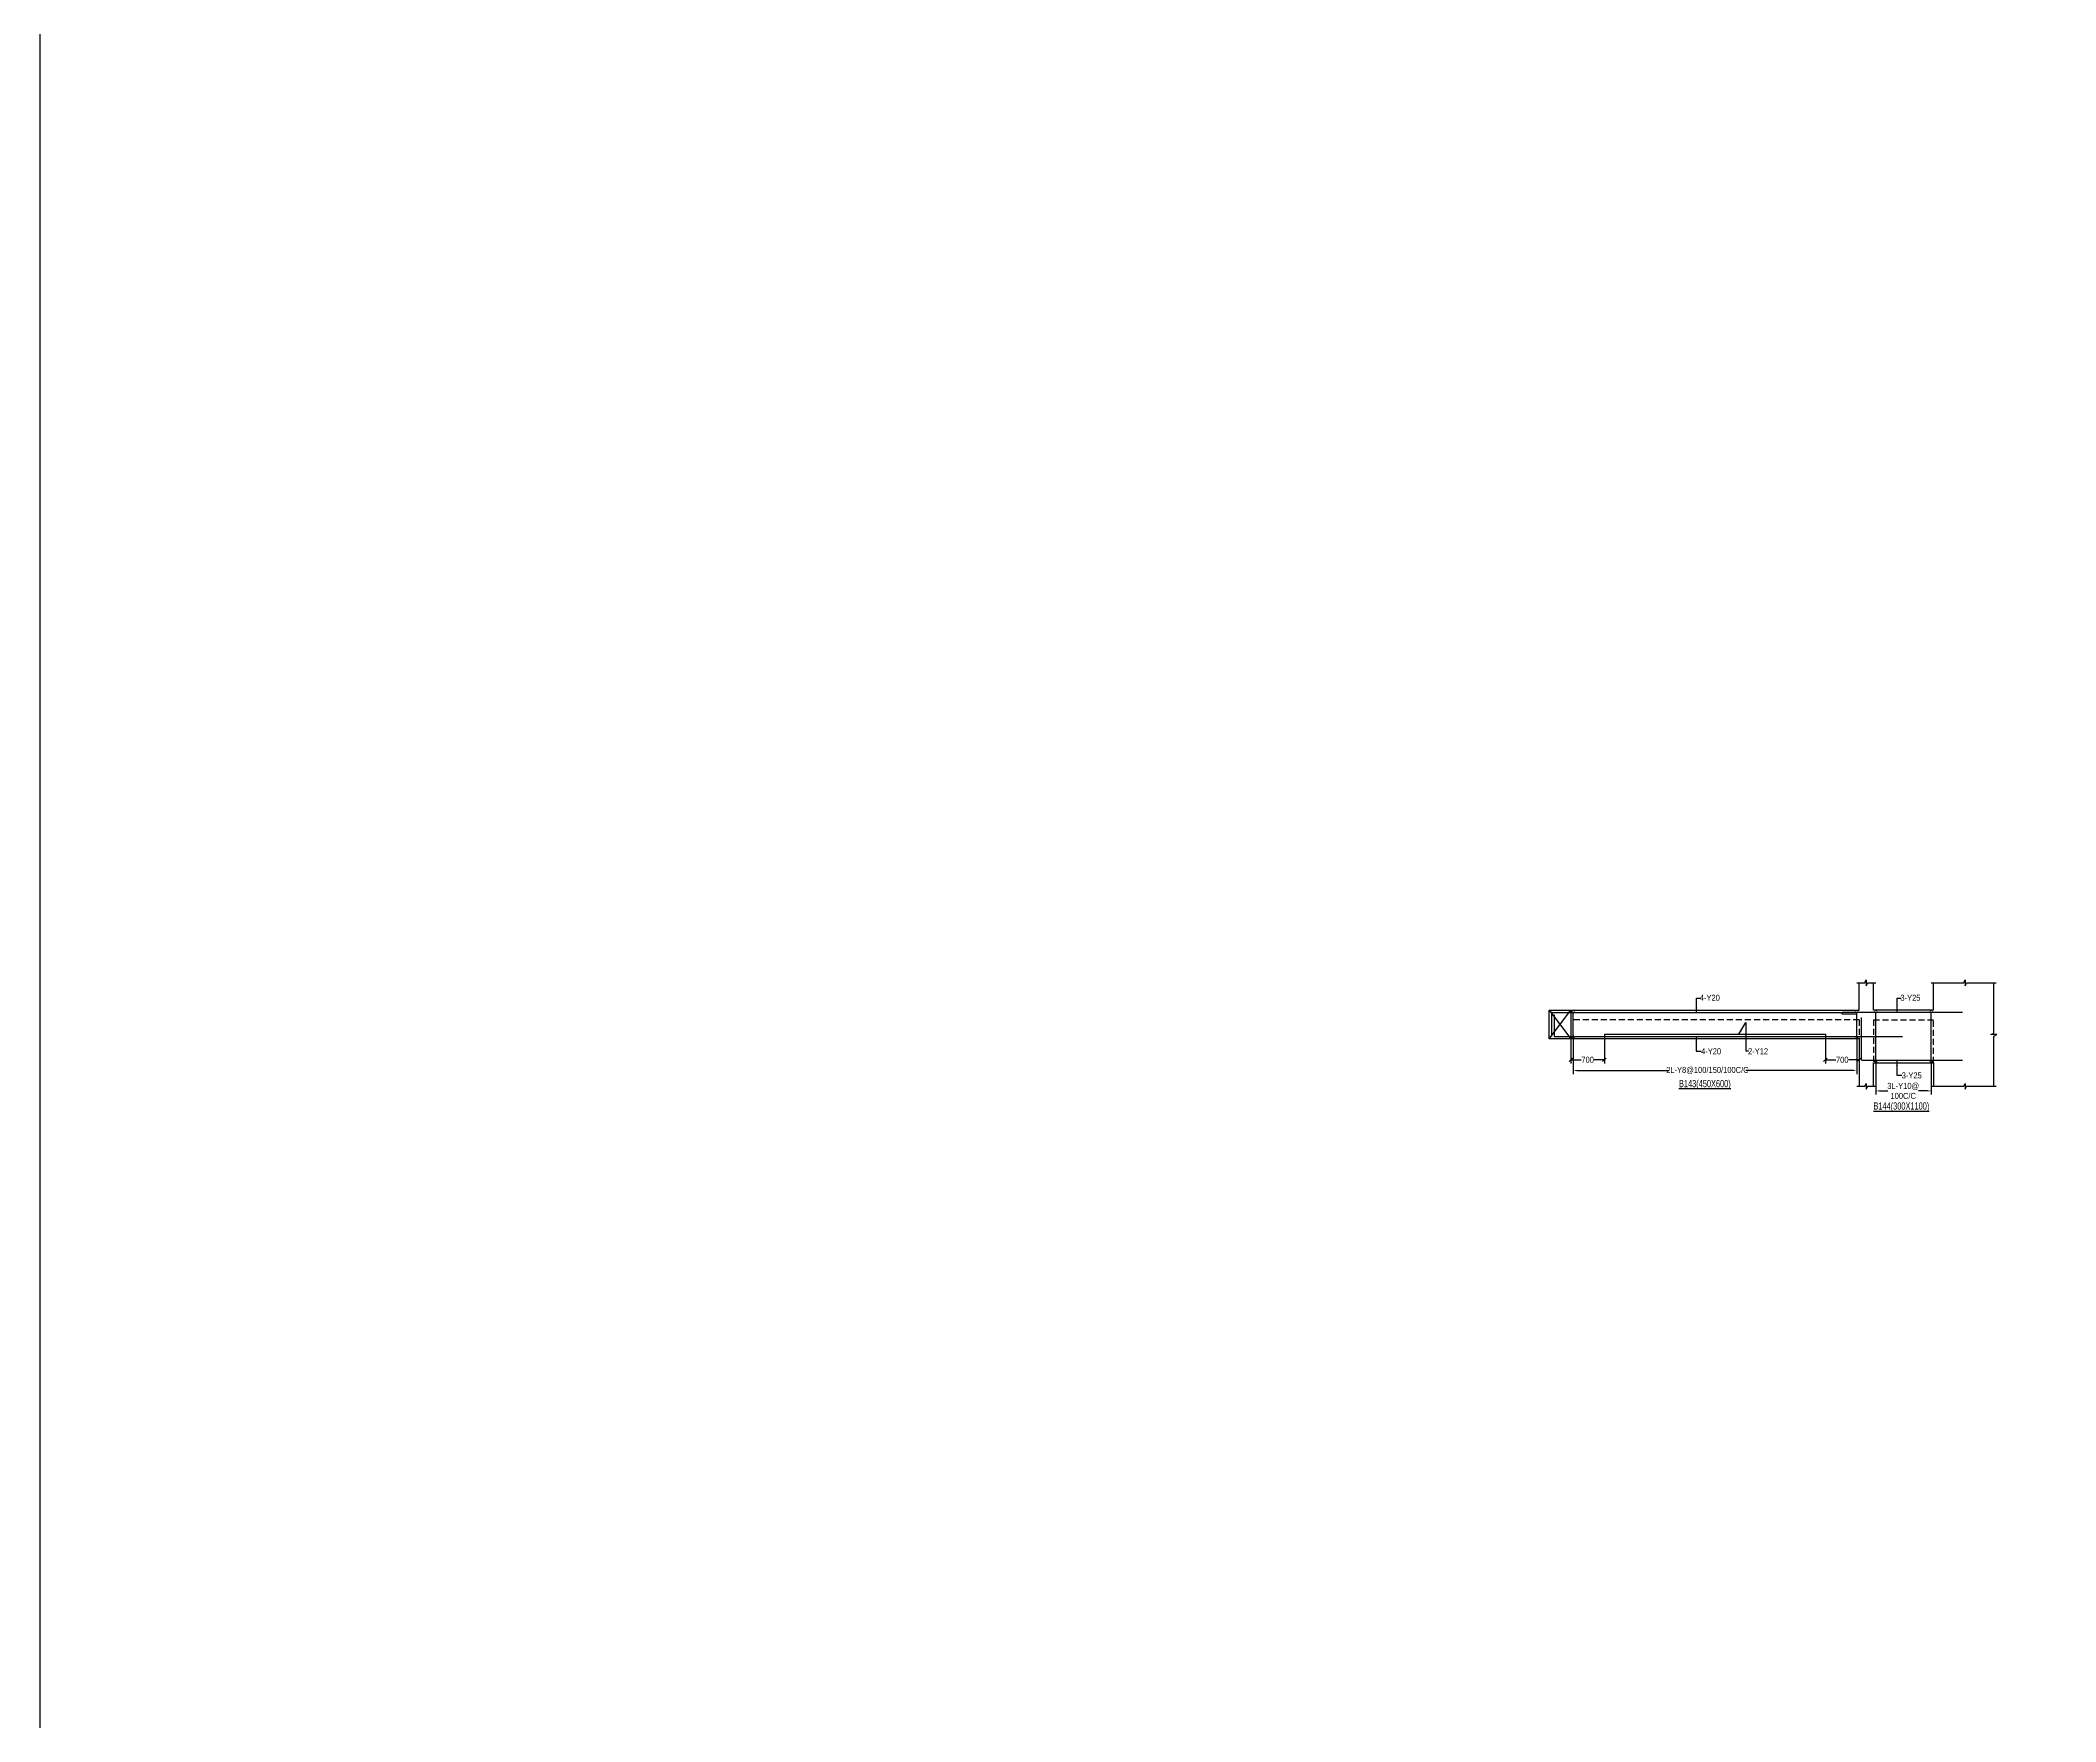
# Model space of a CAD drawing. Header units: millimetres. Extents: x 31347440 to 31744305, y -21457036 to -21063618.
# Drawn here: x 31597179 to 31639129, y -21192682 to -21157699 of the extents above; entities that cross this region are included whole.
import ezdxf

# ---------------------------------------------------------------- set-up
doc = ezdxf.new("R2010")
doc.units = ezdxf.units.MM
doc.header["$LTSCALE"] = 1000
doc.header["$MEASUREMENT"] = 0
doc.header["$PDMODE"] = 3
for name, pattern in [('CONTINOUS', [0]), ('CONTINU', [0]), ('HIDDEN', [0.375, 0.25, -0.125])]:
    doc.linetypes.add(name, pattern=pattern)
for name, color, linetype in [('-S-ARROW', 253, 'Continuous'), ('-S-MISC', 8, 'Continuous'), ('-S-STIRRUPS DIM', 6, 'Continuous'), ('-S-STIRUP', 11, 'Continuous'), ('-STR-BEAM', 7, 'CONTINU'), ('-STR-COLUMN', 5, 'HIDDEN'), ('-STR-REINF', 3, 'Continuous'), ('-STR-RF-DIM', 8, 'CONTINOUS'), ('-STR-TEXT', 6, 'Continuous'), ('SEC TEXT', 9, 'Continuous'), ('SLAB LINE', 254, 'HIDDEN')]:
    doc.layers.add(name, color=color, linetype=linetype)
doc.styles.add('BEAM-LS', font='romans.shx', dxfattribs={"width": 0.8})
doc.styles.add('SOBHA', font='swisscl.ttf')
doc.styles.add('sobha.sed', font='swisscl.ttf')
doc.dimstyles.new('S-50', dxfattribs={"dimscale": 50, "dimtxt": 2.5, "dimasz": 2, "dimexe": 0.5, "dimexo": 0.25, "dimgap": 0.25, "dimtad": 0, "dimdec": 0, "dimrnd": 0.0005, "dimzin": 0, "dimdsep": 46, "dimtxsty": 'sobha.sed', "dimblk": 'OBLIQUE', "dimcen": 0.09, "dimclrd": 8, "dimclre": 8, "dimclrt": 6, "dimadec": 0, "dimazin": 0, "dimtfac": 1, "dimtdec": 0, "dimtofl": 0, "dimtmove": 2, "dimatfit": 3, "dimfxl": 0.18, "dimtolj": 1, "dimtzin": 0, "dimlwd": -1, "dimlwe": -1, "dimarcsym": 0})
doc.dimstyles.new('S-DIM50', dxfattribs={"dimscale": 50, "dimtxt": 2.5, "dimasz": 1.5, "dimexe": 1.5, "dimexo": 1, "dimgap": 0.5, "dimtad": 0, "dimdec": 0, "dimzin": 0, "dimdsep": 46, "dimtxsty": 'SOBHA', "dimcen": 0.09, "dimclrd": 256, "dimclre": 256, "dimclrt": 6, "dimadec": 5, "dimazin": 0, "dimtfac": 1, "dimtdec": 0, "dimtofl": 0, "dimtmove": 0, "dimatfit": 3, "dimfxl": 0.18, "dimtolj": 1, "dimtzin": 0, "dimlwd": -1, "dimlwe": -1, "dimarcsym": 0})
doc.dimstyles.new('STIRUP', dxfattribs={"dimscale": 50, "dimtxt": 2.5, "dimasz": 2.2, "dimexe": 0, "dimexo": 0, "dimgap": 0.5, "dimtad": 0, "dimdec": 0, "dimzin": 0, "dimdsep": 46, "dimtxsty": 'BEAM-LS', "dimblk": 'DOTSMALL', "dimcen": 0.09, "dimclrd": 256, "dimclre": 256, "dimclrt": 256, "dimadec": 5, "dimazin": 0, "dimtfac": 1, "dimtdec": 0, "dimtofl": 0, "dimtmove": 0, "dimatfit": 3, "dimldrblk": 'DOTSMALL', "dimfxl": 0, "dimfxlon": 1, "dimtolj": 1, "dimtzin": 0, "dimlwd": -1, "dimlwe": -1, "dimarcsym": 0})

# ---------------------------------------------------------------- blocks, each defined once
blk = doc.blocks.new('_OBLIQUE')
at = {"color": 0, "linetype": 'ByBlock'}
blk.add_line((-0.5, -0.5), (0.5, 0.5), dxfattribs=at)
blk = doc.blocks.new('*D531')
at = {"layer": '-S-STIRRUPS DIM', "color": 251, "transparency": 16777216}
for p, q in [((31629736, -21178375), (31629736, -21178986)), ((31629036, -21178477), (31629036, -21178986))]:
    blk.add_line(p, q, dxfattribs=at)
at = {"layer": '-S-STIRRUPS DIM', "color": 8, "transparency": 16777216}
for p, q in [((31629036, -21178911), (31629253, -21178911)), ((31629736, -21178911), (31629520, -21178911))]:
    blk.add_line(p, q, dxfattribs=at)
at = {"layer": 'Defpoints', "color": 0, "transparency": 16777216}
for p in [(31629736, -21178375, 0), (31629036, -21178477, 0), (31629036, -21178911)]:
    blk.add_point(p, dxfattribs=at)
at = {"layer": '-S-STIRRUPS DIM', "color": 8, "transparency": 16777216, "xscale": 75, "yscale": 75, "zscale": 75, "rotation": 180}
blk.add_blockref('_OBLIQUE', (31629036, -21178911), dxfattribs=at)
at = {"layer": '-S-STIRRUPS DIM', "color": 8, "transparency": 16777216, "xscale": 75, "yscale": 75, "zscale": 75}
blk.add_blockref('_OBLIQUE', (31629736, -21178911), dxfattribs=at)
at = {"layer": '-S-STIRRUPS DIM', "color": 6, "transparency": 16777216, "insert": (31629386, -21178911), "char_height": 125, "attachment_point": 5, "style": 'sobha.sed'}
blk.add_mtext('\\A1;700', dxfattribs=at)
blk = doc.blocks.new('*D532')
at = {"layer": '-S-STIRRUPS DIM', "color": 251, "transparency": 16777216}
for p, q in [((31634336, -21178375), (31634336, -21178986)), ((31635036, -21178477), (31635036, -21178986))]:
    blk.add_line(p, q, dxfattribs=at)
at = {"layer": '-S-STIRRUPS DIM', "color": 8, "transparency": 16777216}
for p, q in [((31634336, -21178911), (31634553, -21178911)), ((31635036, -21178911), (31634820, -21178911))]:
    blk.add_line(p, q, dxfattribs=at)
at = {"layer": 'Defpoints', "color": 0, "transparency": 16777216}
for p in [(31634336, -21178375, 0), (31635036, -21178477, 0), (31635036, -21178911)]:
    blk.add_point(p, dxfattribs=at)
at = {"layer": '-S-STIRRUPS DIM', "color": 8, "transparency": 16777216, "xscale": 75, "yscale": 75, "zscale": 75, "rotation": 180}
blk.add_blockref('_OBLIQUE', (31634336, -21178911), dxfattribs=at)
at = {"layer": '-S-STIRRUPS DIM', "color": 8, "transparency": 16777216, "xscale": 75, "yscale": 75, "zscale": 75}
blk.add_blockref('_OBLIQUE', (31635036, -21178911), dxfattribs=at)
at = {"layer": '-S-STIRRUPS DIM', "color": 6, "transparency": 16777216, "insert": (31634686, -21178911), "char_height": 125, "attachment_point": 5, "style": 'sobha.sed'}
blk.add_mtext('\\A1;700', dxfattribs=at)
blk = doc.blocks.new('*D535')
at = {"layer": '-STR-RF-DIM', "transparency": 16777216}
for p, q in [((31629086, -21178390), (31629086, -21179209)), ((31634987, -21178447), (31634987, -21179209)), ((31629161, -21179134), (31631082, -21179134)), ((31634912, -21179134), (31632676, -21179134))]:
    blk.add_line(p, q, dxfattribs=at)
for points in [[(31629161, -21179122), (31629161, -21179147), (31629086, -21179134)], [(31634912, -21179122), (31634912, -21179147), (31634987, -21179134)]]:
    blk.add_solid(points, dxfattribs=at)
at = {"layer": 'Defpoints', "color": 0, "transparency": 16777216}
for p in [(31629086, -21178390, 178587), (31634987, -21178447, 178587), (31634987, -21179134)]:
    blk.add_point(p, dxfattribs=at)
at = {"layer": '-STR-RF-DIM', "color": 6, "transparency": 16777216, "insert": (31631879, -21179134), "char_height": 125, "attachment_point": 5, "style": 'SOBHA'}
blk.add_mtext('\\A1;2L-Y8@100/150/100C/C', dxfattribs=at)
blk = doc.blocks.new('_DotSmall')
at = {"color": 0, "linetype": 'ByBlock', "const_width": 0.5}
blk.add_lwpolyline([(-0.0625, 0, 1), (0.0625, 0, 1)], format="xyb", close=True, dxfattribs=at)
blk = doc.blocks.new('*D536')
at = {"layer": '-S-STIRUP', "ltscale": 100, "transparency": 16777216}
blk.add_line((31629086, -21178447), (31629086, -21177910), dxfattribs=at)
at = {"layer": 'Defpoints', "color": 0, "linetype": 'CONTINU', "ltscale": 100, "transparency": 16777216}
for p in [(31629086, -21177910), (31629086, -21177910), (31629086, -21178447)]:
    blk.add_point(p, dxfattribs=at)
at = {"layer": '-S-STIRUP', "linetype": 'CONTINU', "ltscale": 100, "transparency": 16777216, "xscale": 100, "yscale": 100, "zscale": 100}
for p, rotation in [((31629086, -21177910), 90), ((31629086, -21178447), 270)]:
    blk.add_blockref('_DotSmall', p, dxfattribs=dict(at, rotation=rotation))
blk = doc.blocks.new('*D537')
at = {"layer": '-S-STIRUP', "ltscale": 100, "transparency": 16777216}
blk.add_line((31634987, -21178447), (31634987, -21177910), dxfattribs=at)
at = {"layer": 'Defpoints', "color": 0, "linetype": 'CONTINU', "ltscale": 100, "transparency": 16777216}
for p in [(31634987, -21177910), (31634987, -21177910), (31634987, -21178447)]:
    blk.add_point(p, dxfattribs=at)
at = {"layer": '-S-STIRUP', "linetype": 'CONTINU', "ltscale": 100, "transparency": 16777216, "xscale": 100, "yscale": 100, "zscale": 100}
for p, rotation in [((31634987, -21177910), 90), ((31634987, -21178447), 270)]:
    blk.add_blockref('_DotSmall', p, dxfattribs=dict(at, rotation=rotation))
blk = doc.blocks.new('*D538')
at = {"layer": '-S-STIRUP', "ltscale": 100, "transparency": 16777216}
blk.add_line((31635386, -21178947), (31635386, -21177910), dxfattribs=at)
at = {"layer": 'Defpoints', "color": 0, "linetype": 'CONTINU', "ltscale": 100, "transparency": 16777216}
for p in [(31635386, -21177910), (31635386, -21177910), (31635386, -21178947)]:
    blk.add_point(p, dxfattribs=at)
at = {"layer": '-S-STIRUP', "linetype": 'CONTINU', "ltscale": 100, "transparency": 16777216, "xscale": 100, "yscale": 100, "zscale": 100}
for p, rotation in [((31635386, -21177910), 90), ((31635386, -21178947), 270)]:
    blk.add_blockref('_DotSmall', p, dxfattribs=dict(at, rotation=rotation))
blk = doc.blocks.new('*D533')
at = {"layer": '-STR-RF-DIM', "transparency": 16777216}
for p, q in [((31635386, -21178947), (31635386, -21179634)), ((31636538, -21178947), (31636538, -21179634)), ((31635461, -21179559), (31635635, -21179559)), ((31636463, -21179559), (31636276, -21179559))]:
    blk.add_line(p, q, dxfattribs=at)
for points in [[(31635461, -21179546), (31635461, -21179571), (31635386, -21179559)], [(31636463, -21179546), (31636463, -21179571), (31636538, -21179559)]]:
    blk.add_solid(points, dxfattribs=at)
at = {"layer": 'Defpoints', "color": 0, "transparency": 16777216}
for p in [(31635386, -21178947, 178587), (31636538, -21178947, 178587), (31635386, -21179559)]:
    blk.add_point(p, dxfattribs=at)
at = {"layer": '-STR-RF-DIM', "color": 6, "transparency": 16777216, "insert": (31635955, -21179559), "char_height": 125, "attachment_point": 5, "style": 'SOBHA'}
blk.add_mtext('\\A1;3L-Y10@\\P100C/C', dxfattribs=at)
blk = doc.blocks.new('*D534')
at = {"layer": '-S-STIRUP', "ltscale": 100, "transparency": 16777216}
blk.add_line((31636538, -21178947), (31636538, -21177910), dxfattribs=at)
at = {"layer": 'Defpoints', "color": 0, "linetype": 'CONTINU', "ltscale": 100, "transparency": 16777216}
for p in [(31636538, -21177910), (31636538, -21177910), (31636538, -21178947)]:
    blk.add_point(p, dxfattribs=at)
at = {"layer": '-S-STIRUP', "linetype": 'CONTINU', "ltscale": 100, "transparency": 16777216, "xscale": 100, "yscale": 100, "zscale": 100}
for p, rotation in [((31636538, -21177910), 90), ((31636538, -21178947), 270)]:
    blk.add_blockref('_DotSmall', p, dxfattribs=dict(at, rotation=rotation))

msp = doc.modelspace()

# ---------------------------------------------------------------- linework, layer by layer
at = {"layer": '-S-MISC', "linetype": 'ByBlock', "ltscale": 1000, "elevation": 0}
for points in [[(31634986.6, -21177309.2), (31635156.7, -21177309.2), (31635186.5, -21177249.6), (31635186.5, -21177369.8), (31635216.4, -21177309.2), (31635386.5, -21177309.2)], [(31636537.8, -21177309.2), (31637214.3, -21177309.2), (31637244.1, -21177249.6), (31637244.1, -21177369.8), (31637274, -21177309.2), (31637890.2, -21177309.5)], [(31637840.2, -21179462), (31637841.1, -21178415.7), (31637900.8, -21178385.9), (31637780.6, -21178385.9), (31637841.1, -21178356), (31637840.4, -21177309.2)], [(31634986.5, -21179462), (31635156.7, -21179462), (31635186.5, -21179402.4), (31635186.5, -21179522.5), (31635216.4, -21179462), (31635386.5, -21179462)], [(31636539.3, -21179462), (31637214.3, -21179462), (31637244.1, -21179402.4), (31637244.1, -21179522.5), (31637274, -21179462), (31637890.2, -21179462.3)]]:
    msp.add_lwpolyline(points, dxfattribs=at)
at = {"layer": '-STR-BEAM'}
for p, q in [((31628586.4, -21178477.4), (31629036.5, -21177877.4)), ((31628586.4, -21177877.4), (31629036.5, -21178477.4)), ((31629036.5, -21177877.4), (31635036.5, -21177877.4, 0)), ((31636587.6, -21177877.4, 0), (31635336.5, -21177877.4, 0))]:
    msp.add_line(p, q, dxfattribs=at)
at = {"layer": '-STR-BEAM', "elevation": 0}
msp.add_lwpolyline([(31628586.4, -21177877.4), (31629036.5, -21177877.4), (31629036.5, -21178477.4), (31628586.4, -21178477.4)], close=True, dxfattribs=at)
for points in [[(31635036.5, -21178477.4), (31629036.5, -21178477.4)], [(31635336.5, -21178977.4), (31636587.6, -21178977.4)]]:
    msp.add_lwpolyline(points, dxfattribs=at)
at = {"layer": '-STR-COLUMN', "linetype": 'Continuous', "ltscale": 10}
for p, q in [((31635036.5, -21177877.4, 0), (31635036.5, -21177309.2, 0)), ((31635336.5, -21177877.4, 0), (31635336.5, -21177309.2, 0)), ((31636587.8, -21177877.4, 0), (31636587.8, -21177309.2, 0)), ((31635036.5, -21178477.4, 0), (31635036.5, -21179462, 0)), ((31635336.5, -21179462, 0), (31635336.5, -21178977.4, 0)), ((31636587.8, -21178977.4, 0), (31636587.8, -21179462, 0))]:
    msp.add_line(p, q, dxfattribs=at)
at = {"layer": '-STR-REINF', "ltscale": 10}
for p, q in [((31628636.8, -21177942.4, 0), (31628636.8, -21178428.1, 0)), ((31628686.8, -21177977.4, 0), (31628686.8, -21178412.4, 0)), ((31637187.8, -21177927.4, 0), (31634687.3, -21177927.4, 0)), ((31628701.8, -21178427.4, 0), (31635936.5, -21178427.4, 0)), ((31629736.4, -21178374.7, 0), (31634336.5, -21178374.7, 0))]:
    msp.add_line(p, q, dxfattribs=at)
at = {"layer": '-STR-REINF', "ltscale": 10, "elevation": 0}
msp.add_lwpolyline([(31628651.8, -21177927.4), (31634662.3, -21177927.4), (31634687.3, -21177952.4), (31634987.3, -21177952.4)], dxfattribs=at)
msp.add_lwpolyline([(31637187.8, -21178927.4), (31635111.5, -21178927.4, -0.4142136), (31635086.5, -21178902.4), (31635086.5, -21178032.7)], format="xyb", dxfattribs=at)
at = {"layer": '-STR-REINF', "ltscale": 10}
for centre, start, end in [((31628651.8, -21177942.4, 0), 90, 180), ((31628701.8, -21178412.4, 0), 180, 270)]:
    msp.add_arc(centre, 15, start, end, dxfattribs=at)
at = {"color": 3}
msp.add_lwpolyline([(31597179.4, -21098118), (31744304.6, -21098118), (31744304.6, -21270114.4), (31597179.4, -21270114.4)], close=True, dxfattribs=at)
at = {"layer": 'SLAB LINE', "color": 8, "linetype": 'HIDDEN', "ltscale": 0.5}
for p, q in [((31635036.5, -21178077.4, 0), (31629036.5, -21178077.4, 0)), ((31629036.5, -21178077.4), (31629036.5, -21178477.4)), ((31635036.5, -21178077.4, 0), (31635036.5, -21178477.4, 0)), ((31635336.5, -21178077.4, 0), (31635336.5, -21178977.4, 0)), ((31635336.5, -21178077.4, 0), (31636587.8, -21178077.4, 0)), ((31636587.8, -21178977.4, 0), (31636587.8, -21178077.4, 0))]:
    msp.add_line(p, q, dxfattribs=at)

# ---------------------------------------------------------------- texts
at = {"layer": '-STR-TEXT', "color": 6, "style": 'SOBHA'}
for s, p in [('4-Y20', (31631720.7, -21177682.6, 0)), ('3-Y25', (31635896.3, -21177682.6, 0)), ('4-Y20', (31631747.2, -21178797.4, 0)), ('2-Y12', (31632724.8, -21178795.2, 0)), ('3-Y25', (31635922.7, -21179297.4, 0))]:
    msp.add_text(s, height=125, dxfattribs=at).set_placement(p)
at = {"layer": 'SEC TEXT', "color": 4, "linetype": 'ByBlock', "style": 'sobha.sed'}
for s, p in [('%%UB143(450X600)', (31631287.6, -21179480.9, 0)), ('%%UB144(300X1100)', (31635335.1, -21179947.1, 0))]:
    msp.add_text(s, height=150, rotation=359.98928, dxfattribs=at).set_placement(p)

# ---------------------------------------------------------------- dimensions: what is measured, and where the dimension line sits
at = {"layer": '-S-STIRRUPS DIM'}
dim = msp.add_linear_dim(base=(31629036.5, -21178910.8, 0), p1=(31629736.4, -21178374.7, 0), p2=(31629036.5, -21178477.4, 0), angle=180, dimstyle='S-DIM50', override={"dimscale": 1, "dimtxt": 125, "dimasz": 75, "dimexe": 75, "dimexo": 0, "dimgap": 25, "dimrnd": 5, "dimtxsty": 'sobha.sed', "dimblk1": 'OBLIQUE', "dimblk2": 'OBLIQUE', "dimsah": 1, "dimcen": 4.5, "dimclrd": 8, "dimclre": 251, "dimfxl": 75}, dxfattribs=at)
dim.commit()
dim.dimension.update_dxf_attribs({"geometry": '*D531', "text_midpoint": (31629386.5, -21178910.8, 0)})
dim = msp.add_linear_dim(base=(31635036.5, -21178910.8, 0), p1=(31634336.5, -21178374.7, 0), p2=(31635036.5, -21178477.4, 0), dimstyle='S-DIM50', override={"dimscale": 1, "dimtxt": 125, "dimasz": 75, "dimexe": 75, "dimexo": 0, "dimgap": 25, "dimrnd": 5, "dimtxsty": 'sobha.sed', "dimblk1": 'OBLIQUE', "dimblk2": 'OBLIQUE', "dimsah": 1, "dimcen": 4.5, "dimclrd": 8, "dimclre": 251, "dimfxl": 75}, dxfattribs=at)
dim.commit()
dim.dimension.update_dxf_attribs({"geometry": '*D532', "text_midpoint": (31634686.5, -21178910.8, 0)})
at = {"layer": '-S-STIRUP', "linetype": 'CONTINU', "ltscale": 100}
for base, p1, p2, picture, middle in [((31629086.3, -21177910.4, 178586.6), (31629086.3, -21178447.1, 178586.6), (31629086.3, -21177910.4, 178586.6), '*D536', (31629086.3, -21178178.8, 178586.6)), ((31634987.3, -21177910.4, 178586.6), (31634987.3, -21178447.1, 178586.6), (31634987.3, -21177910.4, 178586.6), '*D537', (31634987.3, -21178178.8, 178586.6)), ((31635385.6, -21177910.4, 178586.6), (31635385.6, -21178947.1, 178586.6), (31635385.6, -21177910.4, 178586.6), '*D538', (31635385.6, -21178428.8, 178586.6)), ((31636538.5, -21177910.4, 178586.6), (31636538.5, -21178947.1, 178586.6), (31636538.5, -21177910.4, 178586.6), '*D534', (31636538.5, -21178428.8, 178586.6))]:
    dim = msp.add_linear_dim(base=base, p1=p1, p2=p2, angle=90, text=' ', dimstyle='STIRUP', override={"dimasz": 2}, dxfattribs=at)
    dim.commit()
    dim.dimension.update_dxf_attribs({"geometry": picture, "text_midpoint": middle})
at = {"layer": '-STR-RF-DIM'}
dim = msp.add_linear_dim(base=(31634987.3, -21179134.4, 0), p1=(31629086.3, -21178390.2, 178586.6), p2=(31634987.3, -21178447.1, 178586.6), text='2L-Y8@100/150/100C/C', dimstyle='S-DIM50', override={"dimscale": 1, "dimtxt": 125, "dimasz": 75, "dimexe": 75, "dimexo": 0, "dimgap": 25, "dimsah": 1, "dimcen": 4.5, "dimfxl": 75}, dxfattribs=at)
dim.commit()
dim.dimension.update_dxf_attribs({"geometry": '*D535', "text_midpoint": (31631878.9, -21179134.4, 0), "dimtype": 160})
dim = msp.add_linear_dim(base=(31635385.6, -21179559, 0), p1=(31636538.5, -21178947.1, 178586.6), p2=(31635385.6, -21178947.1, 178586.6), angle=180, text='3L-Y10@\\X100C/C', dimstyle='S-DIM50', override={"dimscale": 1, "dimtxt": 125, "dimasz": 75, "dimexe": 75, "dimexo": 0, "dimgap": 25, "dimsah": 1, "dimcen": 4.5, "dimfxl": 75}, dxfattribs=at)
dim.commit()
dim.dimension.update_dxf_attribs({"geometry": '*D533', "text_midpoint": (31635955.3, -21179559, 0), "dimtype": 160})

# ---------------------------------------------------------------- leaders
at = {"layer": '-S-ARROW'}
for points, override in [([(31631650.8, -21177927.4, 0), (31631650.8, -21177627.4, 0), (31631733.2, -21177627.4, 0)], {"dimasz": 2, "dimgap": 0.1, "dimtad": 0}), ([(31635826.4, -21177927.4, 0), (31635826.4, -21177627.4, 0), (31635908.7, -21177627.4, 0)], {"dimasz": 2, "dimgap": 0.1, "dimtad": 0}), ([(31631647.1, -21178430.2, 0), (31631647.1, -21178730.2, 0), (31631750.5, -21178730.2, 0)], {"dimasz": 2, "dimgap": 0.1, "dimtad": 0}), ([(31632535.9, -21178378, 0), (31632678.1, -21178135.7, 0), (31632678.1, -21178727.2, 0), (31632737.6, -21178727.2, 0)], {"dimgap": 0.1}), ([(31635822.6, -21178930.2, 0), (31635822.6, -21179230.2, 0), (31635926.1, -21179230.2, 0)], {"dimasz": 2, "dimgap": 0.1, "dimtad": 0})]:
    msp.add_leader(points, dimstyle='S-50', override=override, dxfattribs=at)

doc.saveas('drawing.dxf')
